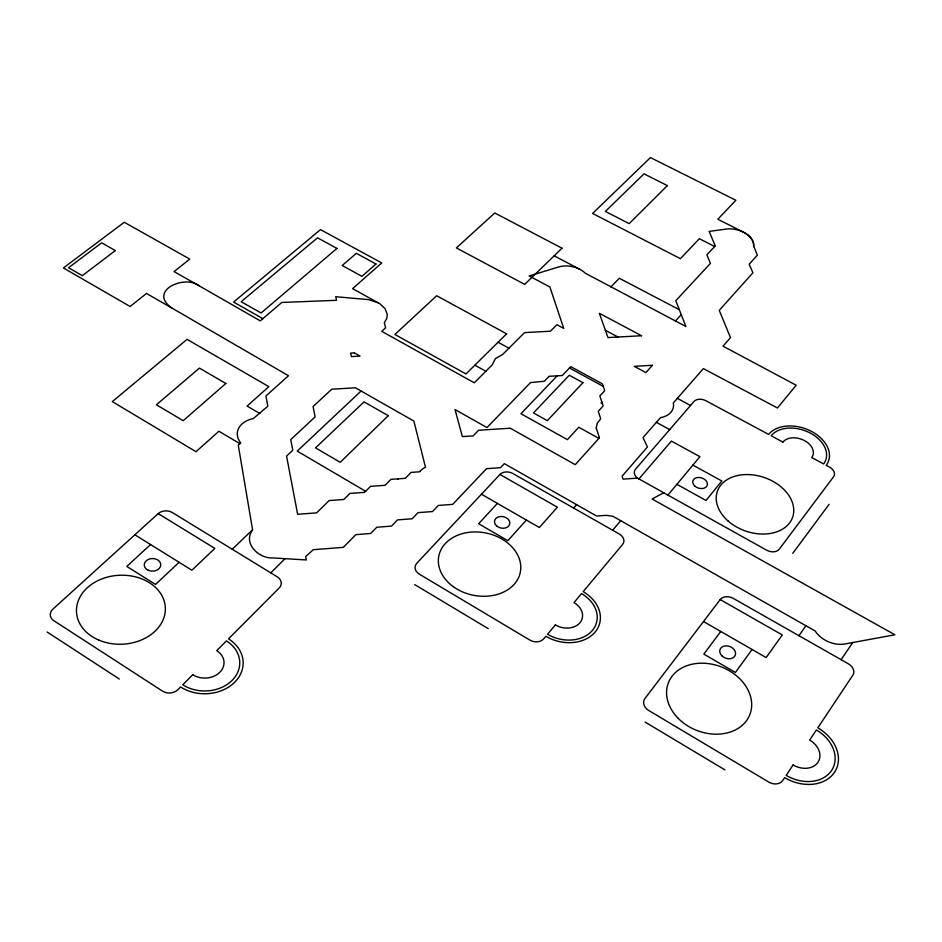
<?xml version="1.0" encoding="UTF-8"?>
<svg xmlns="http://www.w3.org/2000/svg" width="942" height="942" viewBox="0 0 942 942"><rect width="100%" height="100%" fill="white"/><g stroke="black" fill="none" stroke-linecap="round" stroke-linejoin="round"><path stroke-width="1.41" d="M753.647 246.015L757.344 255.176L749.184 264.207L752.917 272.78L719.252 310.354L730.486 337.625L723.009 346.161L796.167 385.231L777.456 407.992L703.38 368.605L673.306 402.988L673.483 403.906A21.713 15.06 14.9 0 1 662.026 417.33L660.507 417.624L643.033 437.594L647.437 446.979L622.097 476.193L623.098 479.148L637.475 478.1L766.623 550.187A9.667 6.983 19.9 0 0 779.305 549.127L833.611 476.699A9.314 6.441 19.9 0 0 829.455 467.091L826.216 465.348A33.158 22.843 18.9 0 0 811.757 431.554A33.158 22.843 18.9 0 0 768.625 434.415L705.935 400.75A9.043 6.217 16.1 0 0 693.948 401.516L635.485 469.222A9.373 6.735 15.5 0 0 637.675 478.265M753.682 245.391L753.694 244.767M753.553 246.58C754.554 239.798 748.395 234.558 742.885 231.897A19.853 12.529 15.1 0 0 726.364 229.071L709.149 231.402L715.272 245.886L706.877 254.858L710.433 263.383L675.779 300.71L685.917 326.521L585.323 273.227A20.512 13.541 11.9 0 0 581.026 269.977L579.354 269.071A20.512 13.541 11.9 0 0 558.653 266.963L529.168 275.971L549.893 286.992L563.728 328.405L556.887 324.719L550.493 331.207L524.553 332.608L502.734 354.392L495.398 358.643L492.195 364.872L474.273 382.805L381.745 331.348L385.596 327.804L384.312 322.623L386.738 318.679L387.268 314.44L385.16 308.811L379.956 303.807L352.579 288.629L381.769 262.936L320.504 229.624L233.592 302.076L262.865 318.655M841.124 659.694L852.745 642.538M798.922 635.697L806.058 625.606M752.093 649.485L735.419 672.47L703.827 654.113L720.771 631.458M792.752 553.366L829.101 504.3M720.218 599.571L644.952 698.505A10.444 8.242 19.8 0 0 648.744 710.492L768.731 782.06A10.798 8.49 25.6 0 0 782.767 780.471L784.662 777.633A38.481 29.803 25.6 0 0 834.518 772.299A38.481 29.803 25.6 0 0 817.821 727.813L852.863 675.167A10.28 7.642 24.4 0 0 848.224 663.721L733.312 598.405A9.962 7.442 20 0 0 720.218 599.571L782.296 634.955L766.129 657.563L703.509 621.532M667.854 495.174L699.918 456.693L671.387 441.08L638.864 479.019M612.653 530.252L620.743 520.702M573.631 508.056L576.598 504.677M526.39 520.055L507.832 540.696L478.642 523.74L497.423 503.393M675.426 320.975L681.254 314.628M601.867 402.057L601.031 402.964L602.444 403.741M499.955 474.462L416.776 563.281A9.962 7.666 9.2 0 0 419.355 574.173L529.863 640.089A10.174 7.96 14.1 0 0 543.746 638.806L545.865 636.274A36.22 28.013 14.9 0 0 595.156 631.988A36.22 28.013 14.9 0 0 583.157 591.647L622.638 544.394A9.691 7.206 15.5 0 0 619.212 533.973L512.907 473.532A9.491 6.959 11.6 0 0 499.955 474.462L557.405 507.208L539.354 527.52L481.456 494.209M557.217 375.811L520.926 413.738L567.414 439.643L578.777 427.244L598.888 438.383M610.781 286.992L619.306 278.267L679.312 309.694M397.724 478.866L398.36 478.819M270.766 572.854L285.073 558.665M232.25 549.245L252.574 529.745M179.11 562.28L155.524 584.464L126.793 566.413L150.579 544.547M361.092 391.012L297.225 451.1L365.626 491.265M158.221 513.602L52.964 609.062A10.739 8.278 -4.9 0 0 53.894 620.743L162.542 691.145A10.845 8.725 -2.1 0 0 177.838 689.709L180.57 686.965A38.434 30.756 -0.2 0 0 234.758 682.161A38.434 30.756 -0.2 0 0 228.529 638.829L279.197 587.961A10.209 7.925 3.3 0 0 277.231 576.822L172.386 512.566A10.091 7.56 0.1 0 0 158.221 513.602L214.835 548.397L191.885 570.228L134.859 534.785M663.58 492.796L652.135 499.024L894.9 634.79L845.092 643.939A24.127 17.698 23.1 0 1 815.171 630.987L612.995 516.31L606.177 515.321L596.651 516.051L504.323 463.641L500.52 467.691L486.519 468.68L452.725 504.37L438.348 505.442L432.519 511.541L418.036 512.636L412.113 518.795L397.512 519.902L391.483 526.107L376.776 527.237L370.653 533.502L355.817 534.656L343.324 547.349L313.25 549.716L305.667 556.581L306.315 559.948L272.391 557.899C258.732 558.582 242.53 543.122 252.609 530.016L238.267 445.154L240.787 442.87L240.104 442.045A22.961 16.626 3.7 0 1 253.28 418.589L267.834 406.202L265.938 395.97L288.499 375.74L171.668 307.916C147.67 290.842 184.809 274.193 199.28 285.897L260.263 320.869L281.811 302.453L336.553 300.321L335.729 296.718L368.769 299.638L378.319 302.829M714.684 246.521L699.353 238.703L680.395 258.661L592.6 213.457L650.451 157.573L735.867 200.269L717.839 219.25L743.933 232.45M554.155 255.812L579.872 269.341M605.388 330.277L618.023 337.024M677.345 398.36L690.533 405.472M569.498 367.992L603.233 386.361M744.757 232.898L745.534 233.369M656.374 422.346L669.691 429.599M498.071 342.252L508.939 348.199M692.912 465.101L721.819 480.985L706.041 500.473L676.898 484.318M474.862 365.19L485.837 371.254M171.762 307.963L146.516 293.468L130.09 306.503L63.408 267.952L124.285 222.265L189.789 259.121L174.058 271.602L199.221 285.873M259.78 413.479L247.098 406.073L268.847 386.644L187.069 339.356L112.322 401.61L196.007 451.701L218.909 431.248L239.892 443.67M645.176 722.114L724.975 769.908M414.763 584.629L488.25 628.655M746.299 233.863L747.018 234.37M47.1 632L119.328 679.029M747.724 234.899L748.384 235.453M749.031 236.018L749.62 236.595M750.197 237.184L750.715 237.784M751.21 238.397L751.645 239.021M752.057 239.657L752.411 240.292M752.74 240.928L752.999 241.576M753.235 242.212L753.412 242.859M753.565 243.495L753.647 244.131M596.239 428.057L599.465 437.747L575.256 464.665L510.223 428.198L478.607 430.27L473.143 435.899L462.357 436.605L455.021 409.57L486.967 427.562L530.546 382.582L544.37 381.239L549.115 376.294L562.327 375.517L570.781 366.65L602.362 383.83L604.717 390.659L599.807 395.981L603.174 405.908L598.229 411.324L600.737 418.766L597.252 423.182L596.239 428.057M793.093 764.951L786.17 775.36A35.054 27.153 25.6 0 0 831.574 770.497A35.054 27.153 25.6 0 0 816.373 729.979L809.673 740.047A19.24 14.895 25.6 0 1 817.974 762.255A19.24 14.895 25.6 0 1 793.093 764.951M555.356 624.923L547.561 634.249A32.994 25.516 14.9 0 0 592.459 630.339A32.994 25.516 14.9 0 0 581.532 593.59L573.996 602.609A18.11 14 14.9 0 1 579.954 622.756A18.11 14 14.9 0 1 555.356 624.923M420.368 470.882L419.543 471.824L411.136 472.413L405.296 478.324L390.942 479.348L385.019 485.318L370.547 486.343L364.519 492.372L349.953 493.42L343.818 499.495L329.135 500.567L316.63 512.872L297.637 514.273L286.568 456.069L292.797 450.229L290.748 439.596L315.158 416.859L313.038 406.567L331.808 389.199L355.428 387.798L413.879 421.074L425.501 467.303L424.913 467.573A22.949 16.944 9.4 0 0 420.368 470.882M652.488 365.272L645.871 372.573L634.284 366.344L652.488 365.272M582.945 382.676L547.326 420.65L533.455 412.937L569.286 375.222L582.945 382.676M192.78 674.707L182.748 684.775A35.019 28.024 -0.2 0 0 232.109 680.383A35.019 28.024 -0.2 0 0 226.445 640.913L216.754 650.639A19.217 15.378 -0.2 0 1 219.827 672.282A19.217 15.378 -0.2 0 1 192.78 674.707M667.383 185.609L629.174 223.631L605.376 211.42L644.01 173.846L667.383 185.609M506.608 333.809L465.984 373.95L394.898 334.469L436.676 295.741L506.608 333.809M388.281 415.705L340.192 462.287L315.535 447.874L364.059 401.869L388.281 415.705M562.009 248.205L524.682 284.378L456.375 247.923L494.774 212.986L562.009 248.205M375.976 264.019L361.94 276.347L342.193 265.526L356.335 253.327L375.976 264.019M225.856 383.488L183.184 420.697L156.419 404.789L199.445 368.11L225.856 383.488M336.953 248.417L261.099 312.98L241.164 301.711L317.536 237.82L336.953 248.417M115.313 250.572L82.319 275.676L68.566 267.728L101.677 242.812L115.313 250.572M641.561 335.729L607.967 337.577L599.383 313.309L641.561 335.729M354.392 352.92L350.601 353.12L351.39 356.594L360.068 356.111L354.392 352.92M782.92 442.092L771.168 435.781A30.215 20.818 18.9 0 1 810.461 433.155A30.215 20.818 18.9 0 1 823.638 463.959L811.721 457.565A16.579 11.422 18.9 0 0 804.515 440.609A16.579 11.422 18.9 0 0 782.92 442.092M721.89 655.832A8.148 6.205 21 0 0 735.255 655.279A8.148 6.205 21 0 0 725.835 645.835A8.148 6.205 21 0 0 721.89 655.832M677.663 717.78A43.732 34.042 21.5 0 0 749.679 715.049A43.732 34.042 21.5 0 0 700.024 663.227A43.732 34.042 21.5 0 0 677.663 717.78M694.666 485.954A7.512 5.369 17.1 0 0 707.089 485.66A7.512 5.369 17.1 0 0 698.446 477.441A7.512 5.369 17.1 0 0 694.666 485.954M727.907 520.844A39.811 28.354 18.8 0 0 792.563 517.441A39.811 28.354 18.8 0 0 744.474 474.615A39.811 28.354 18.8 0 0 727.907 520.844M497.223 526.401A7.748 5.805 11.7 0 0 509.728 524.058A7.748 5.805 11.7 0 0 499.543 516.628A7.748 5.805 11.7 0 0 497.223 526.401M453.161 586.572A41.554 31.757 11.2 0 0 520.184 572.866A41.554 31.757 11.2 0 0 465.348 532.925A41.554 31.757 11.2 0 0 453.161 586.572M148.365 570.334A8.266 6.311 -1 0 0 160.764 564.8A8.266 6.311 -1 0 0 148.377 559.407A8.266 6.311 -1 0 0 148.365 570.334M99.098 640.219A44.474 34.501 -2.7 0 0 165.356 608.508A44.474 34.501 -2.7 0 0 98.251 580.46A44.474 34.501 -2.7 0 0 99.098 640.219"/></g></svg>
